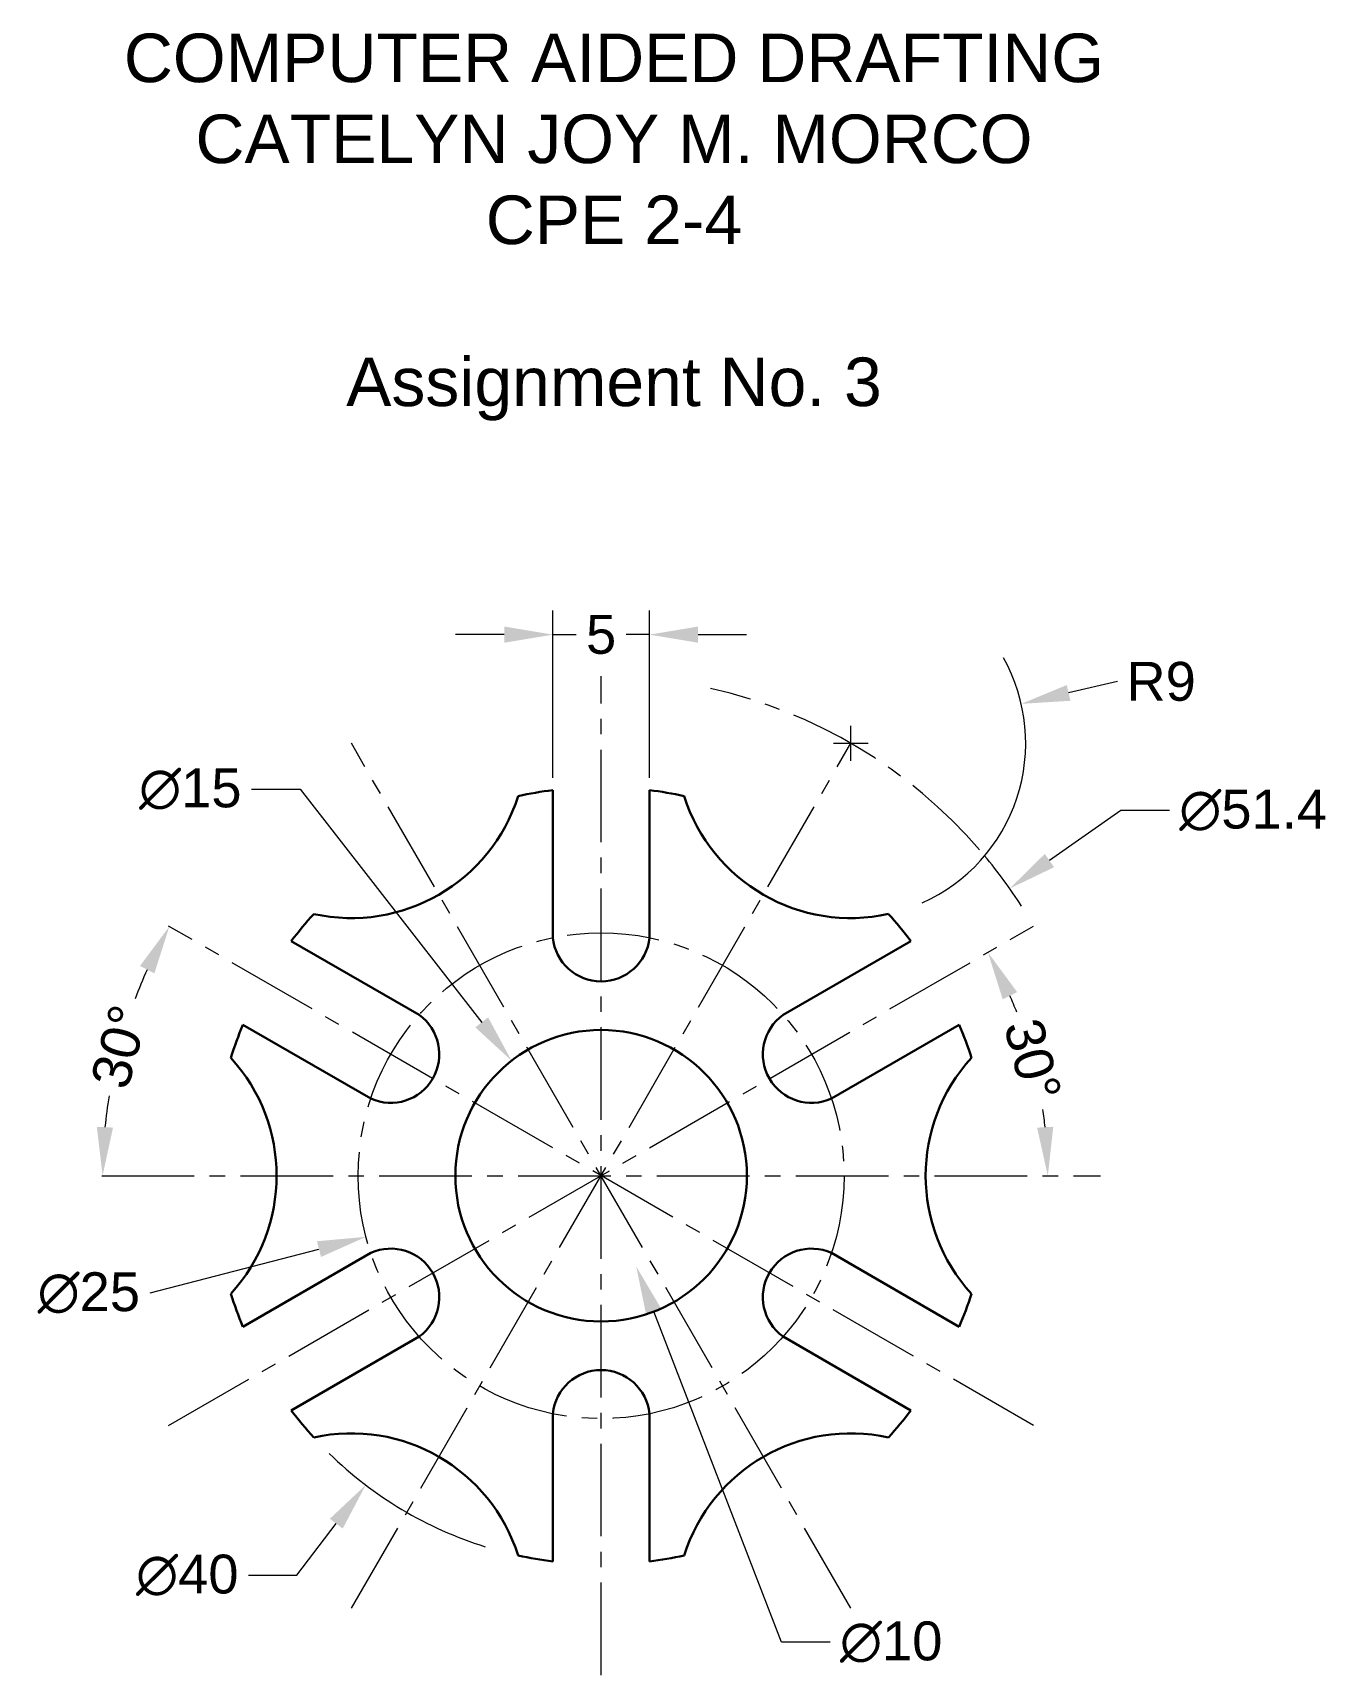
# Model space of a CAD drawing. Header units: millimetres. Extents: x -29.2 to 37.6, y -25.7 to 58.8.
import ezdxf

# ---------------------------------------------------------------- set-up
doc = ezdxf.new("R2010")
doc.units = ezdxf.units.MM
doc.linetypes.add('CENTER2', pattern=[28.575, 19.05, -3.175, 3.175, -3.175])
for name, color, linetype, lineweight in [('centerlines', 5, 'CENTER2', 13), ('dims', 3, 'Continuous', 13), ('Objectline', 7, 'Continuous', 30)]:
    doc.layers.add(name, color=color, linetype=linetype, lineweight=lineweight)
doc.styles.get("Standard").update_dxf_attribs({"font": 'arial.ttf'})
doc.dimstyles.new('Copy of ISO-25', dxfattribs={"dimtxt": 2, "dimasz": 2.5, "dimexe": 1.25, "dimexo": 0.625, "dimtad": 0, "dimdec": 1, "dimdsep": 46, "dimtxsty": 'Standard', "dimcen": 0, "dimadec": 0, "dimazin": 0, "dimtfac": 1, "dimtdec": 1, "dimtmove": 0, "dimatfit": 3, "dimfxl": 1, "dimlwd": 13, "dimlwe": 13, "dimarcsym": 0})
doc.dimstyles.new('Copy(2) of ISO-25', dxfattribs={"dimtxt": 2, "dimasz": 2.5, "dimexe": 1.25, "dimexo": 0.625, "dimtad": 0, "dimtih": 1, "dimtoh": 1, "dimdec": 1, "dimdsep": 46, "dimtxsty": 'Standard', "dimcen": 0, "dimadec": 0, "dimazin": 0, "dimtfac": 1, "dimtdec": 1, "dimtofl": 0, "dimtmove": 0, "dimatfit": 3, "dimfxl": 1, "dimlwd": 13, "dimlwe": 13, "dimarcsym": 0})
doc.dimstyles.new('Copy(3) of ISO-25', dxfattribs={"dimtxt": 2, "dimasz": 2.5, "dimexe": 1.25, "dimexo": 0.625, "dimtad": 0, "dimtih": 1, "dimtoh": 1, "dimdec": 1, "dimdsep": 46, "dimtxsty": 'Standard', "dimcen": 0, "dimadec": 0, "dimazin": 0, "dimtfac": 1, "dimtdec": 1, "dimtofl": 0, "dimtmove": 0, "dimatfit": 3, "dimfxl": 1, "dimlwd": 13, "dimlwe": 13, "dimarcsym": 0})

# ---------------------------------------------------------------- blocks, each defined once
blk = doc.blocks.new('*D0')
at = {"layer": 'Defpoints', "color": 0, "transparency": 16777216}
for p in [(22.257, 12.85), (22.637, 3.991), (-25.7, 0), (25.7, 0), (-22.257, -12.85)]:
    blk.add_point(p, dxfattribs=at)
at = {"layer": 'dims', "color": 0, "linetype": 'Continuous', "lineweight": 13, "transparency": 16777216}
for start, end in [(21.45996, 23.76531), (6.23469, 8.54004)]:
    blk.add_arc((0, 0), 22.986, start, end, dxfattribs=at)
at = {"layer": 'dims', "color": 0, "transparency": 16777216}
for points in [[(20.665, 9.075), (21.408, 9.452), (19.906, 11.493)], [(23.266, 2.519), (22.434, 2.474), (22.986, 0)]]:
    blk.add_solid(points, dxfattribs=at)
at = {"layer": 'dims', "color": 0, "transparency": 16777216, "insert": (22.203, 5.949), "char_height": 2, "attachment_point": 5, "rotation": 285}
blk.add_mtext('30°', dxfattribs=at)
blk = doc.blocks.new('*D1')
at = {"layer": 'Defpoints', "color": 0, "transparency": 16777216}
for p in [(-22.257, 12.85), (-24.107, 8.774), (25.7, 0), (-25.7, 0), (22.257, -12.85)]:
    blk.add_point(p, dxfattribs=at)
at = {"layer": 'dims', "color": 0, "linetype": 'Continuous', "lineweight": 13, "transparency": 16777216}
for start, end in [(155.58581, 159.21423), (170.78577, 174.41419)]:
    blk.add_arc((0, 0), 25.654, start, end, dxfattribs=at)
at = {"layer": 'dims', "color": 0, "transparency": 16777216}
for points in [[(-23.73, 10.794), (-22.989, 10.413), (-22.217, 12.827)], [(-25.116, 2.477), (-25.948, 2.517), (-25.654, 0)]]:
    blk.add_solid(points, dxfattribs=at)
at = {"layer": 'dims', "color": 0, "transparency": 16777216, "insert": (-24.779, 6.64), "char_height": 2, "attachment_point": 5, "rotation": 75}
blk.add_mtext('30°', dxfattribs=at)
blk = doc.blocks.new('*D2')
at = {"layer": 'Defpoints', "color": 0, "transparency": 16777216}
for p in [(2.487, 27.845), (-2.487, 19.845), (2.487, 19.845)]:
    blk.add_point(p, dxfattribs=at)
at = {"layer": 'dims', "color": 0, "linetype": 'Continuous', "lineweight": 13, "transparency": 16777216}
for p, q in [((-2.487, 20.47), (-2.487, 29.095)), ((2.487, 20.47), (2.487, 29.095)), ((-4.987, 27.845), (-7.487, 27.845)), ((-2.487, 27.845), (-1.288, 27.845)), ((2.487, 27.845), (1.288, 27.845)), ((4.987, 27.845), (7.487, 27.845))]:
    blk.add_line(p, q, dxfattribs=at)
at = {"layer": 'dims', "color": 0, "transparency": 16777216}
for points in [[(-4.987, 28.262), (-4.987, 27.428), (-2.487, 27.845)], [(4.987, 28.262), (4.987, 27.428), (2.487, 27.845)]]:
    blk.add_solid(points, dxfattribs=at)
at = {"layer": 'dims', "color": 0, "transparency": 16777216, "insert": (0, 27.845), "char_height": 2, "attachment_point": 5}
blk.add_mtext('5', dxfattribs=at)
blk = doc.blocks.new('*D3')
at = {"layer": 'Defpoints', "color": 0, "transparency": 16777216}
for p in [(-4.607, 5.918), (4.607, -5.918)]:
    blk.add_point(p, dxfattribs=at)
at = {"layer": 'dims', "color": 0, "linetype": 'Continuous', "lineweight": 13, "transparency": 16777216}
for p, q in [((-17.986, 19.892), (-15.486, 19.892)), ((-15.486, 19.892), (-6.143, 7.891))]:
    blk.add_line(p, q, dxfattribs=at)
at = {"layer": 'dims', "color": 0, "transparency": 16777216}
blk.add_solid([(-5.814, 8.147), (-6.472, 7.635), (-4.607, 5.918)], dxfattribs=at)
at = {"layer": 'dims', "color": 0, "transparency": 16777216, "insert": (-21.139, 19.892), "char_height": 2, "attachment_point": 5}
blk.add_mtext('∅15', dxfattribs=at)
blk = doc.blocks.new('*D4')
at = {"layer": 'Defpoints', "color": 0, "transparency": 16777216}
for p in [(12.098, 3.145), (-12.098, -3.145)]:
    blk.add_point(p, dxfattribs=at)
at = {"layer": 'dims', "color": 0, "linetype": 'Continuous', "lineweight": 13, "transparency": 16777216}
blk.add_line((-23.21, -6.034), (-14.517, -3.774), dxfattribs=at)
at = {"layer": 'dims', "color": 0, "transparency": 16777216}
blk.add_solid([(-14.622, -3.371), (-14.413, -4.177), (-12.098, -3.145)], dxfattribs=at)
at = {"layer": 'dims', "color": 0, "transparency": 16777216, "insert": (-26.363, -6.034), "char_height": 2, "attachment_point": 5}
blk.add_mtext('∅25', dxfattribs=at)
blk = doc.blocks.new('*D5')
at = {"layer": 'Defpoints', "color": 0, "transparency": 16777216}
for p in [(21.619, 24.283), (12.85, 22.257)]:
    blk.add_point(p, dxfattribs=at)
at = {"layer": 'dims', "color": 0, "linetype": 'Continuous', "lineweight": 13, "transparency": 16777216}
blk.add_line((26.577, 25.429), (24.055, 24.846), dxfattribs=at)
at = {"layer": 'dims', "color": 0, "transparency": 16777216}
blk.add_solid([(23.961, 25.252), (24.148, 24.44), (21.619, 24.283)], dxfattribs=at)
at = {"layer": 'dims', "color": 0, "transparency": 16777216, "insert": (28.816, 25.429), "char_height": 2, "attachment_point": 5}
blk.add_mtext('R9', dxfattribs=at)
blk = doc.blocks.new('*D6')
at = {"layer": 'Defpoints', "color": 0, "transparency": 16777216}
for p in [(21.025, 14.78), (-21.025, -14.78)]:
    blk.add_point(p, dxfattribs=at)
at = {"layer": 'dims', "color": 0, "linetype": 'Continuous', "lineweight": 13, "transparency": 16777216}
for p, q in [((26.745, 18.801), (23.07, 16.218)), ((29.245, 18.801), (26.745, 18.801))]:
    blk.add_line(p, q, dxfattribs=at)
at = {"layer": 'dims', "color": 0, "transparency": 16777216}
blk.add_solid([(22.83, 16.559), (23.31, 15.877), (21.025, 14.78)], dxfattribs=at)
at = {"layer": 'dims', "color": 0, "transparency": 16777216, "insert": (33.551, 18.801), "char_height": 2, "attachment_point": 5}
blk.add_mtext('∅51.4', dxfattribs=at)
blk = doc.blocks.new('*D7')
at = {"layer": 'Defpoints', "color": 0, "transparency": 16777216}
for p in [(12.113, 15.914), (-12.113, -15.914)]:
    blk.add_point(p, dxfattribs=at)
at = {"layer": 'dims', "color": 0, "linetype": 'Continuous', "lineweight": 13, "transparency": 16777216}
for p, q in [((-15.651, -20.563), (-13.628, -17.904)), ((-18.151, -20.563), (-15.651, -20.563))]:
    blk.add_line(p, q, dxfattribs=at)
at = {"layer": 'dims', "color": 0, "transparency": 16777216}
blk.add_solid([(-13.959, -17.651), (-13.296, -18.156), (-12.113, -15.914)], dxfattribs=at)
at = {"layer": 'dims', "color": 0, "transparency": 16777216, "insert": (-21.294, -20.563), "char_height": 2, "attachment_point": 5}
blk.add_mtext('∅40', dxfattribs=at)
blk = doc.blocks.new('*D8')
at = {"layer": 'Defpoints', "color": 0, "transparency": 16777216}
for p in [(-1.804, 4.663), (1.804, -4.663)]:
    blk.add_point(p, dxfattribs=at)
at = {"layer": 'dims', "color": 0, "linetype": 'Continuous', "lineweight": 13, "transparency": 16777216}
for p, q in [((9.284, -24.003), (2.706, -6.995)), ((11.784, -24.003), (9.284, -24.003))]:
    blk.add_line(p, q, dxfattribs=at)
at = {"layer": 'dims', "color": 0, "transparency": 16777216}
blk.add_solid([(3.094, -6.845), (2.317, -7.145), (1.804, -4.663)], dxfattribs=at)
at = {"layer": 'dims', "color": 0, "transparency": 16777216, "insert": (14.926, -24.003), "char_height": 2, "attachment_point": 5}
blk.add_mtext('∅10', dxfattribs=at)
blk = doc.blocks.new('*U9')
at = {"layer": 'Objectline'}
blk.add_arc((0, 1.375), 2.5, 185.73917, 354.26083, dxfattribs=at)
blk = doc.blocks.new('*U10')
at = {"layer": 'dims', "color": 0, "linetype": 'ByBlock', "lineweight": -2, "transparency": 16777216}
blk.add_blockref('*U9', (0, 11.125), dxfattribs=at)
for p, rotation in [((-9.635, 5.562), 59.99999999999999), ((9.635, 5.562), 299.9999999999999), ((-9.635, -5.563), 120), ((9.635, -5.563), 240), ((0, -11.125), 180)]:
    blk.add_blockref('*U9', p, dxfattribs=dict(at, rotation=rotation))

msp = doc.modelspace()

# ---------------------------------------------------------------- linework, layer by layer
at = {"layer": 'centerlines', "ltscale": 0.25}
for p, q in [((0, -25.7), (0, 25.7)), ((-12.85, -22.257), (12.85, 22.257)), ((12.85, -22.257), (-12.85, 22.257)), ((-22.257, -12.85), (22.257, 12.85)), ((22.257, -12.85), (-22.257, 12.85)), ((-25.7, 0), (25.7, 0))]:
    msp.add_line(p, q, dxfattribs=at)
at = {"layer": 'centerlines'}
msp.add_line((0, 0), (0, 0), dxfattribs=at)
msp.add_line((0, 0), (0, 0), dxfattribs=at)
msp.add_line((0, 0), (0, 0), dxfattribs=at)
at = {"layer": 'centerlines', "ltscale": 0.25}
msp.add_circle((0, 0), 12.5, dxfattribs=at)
msp.add_arc((0, 0), 25.7, 40.75443, 77.34036, dxfattribs=at)
at = {"layer": 'dims', "linetype": 'Continuous'}
for p, q in [((12.85, 21.357), (12.85, 23.157)), ((11.95, 22.257), (13.75, 22.257))]:
    msp.add_line(p, q, dxfattribs=at)
at = {"layer": 'dims'}
for centre, radius, start, end in [((12.85, 22.257), 9, 294.09808, 29.26643), ((0, 0), 20, 225.62041, 252.64571)]:
    msp.add_arc(centre, radius, start, end, dxfattribs=at)
at = {"layer": 'dims', "ltscale": 0.1}
msp.add_arc((0, 0), 25.7, 32.65511, 39.83136, dxfattribs=at)
at = {"layer": 'Objectline'}
for p, q in [((-2.487, 12.25), (-2.487, 19.845)), ((2.487, 12.25), (2.487, 19.845)), ((-9.365, 8.279), (-15.942, 12.077)), ((9.365, 8.279), (15.942, 12.077)), ((-11.853, 3.971), (-18.43, 7.768)), ((11.853, 3.971), (18.43, 7.768)), ((-11.853, -3.971), (-18.43, -7.768)), ((11.853, -3.971), (18.43, -7.768)), ((-9.365, -8.279), (-15.942, -12.077)), ((9.365, -8.279), (15.942, -12.077)), ((-2.487, -12.25), (-2.487, -19.845)), ((2.487, -12.25), (2.487, -19.845))]:
    msp.add_line(p, q, dxfattribs=at)
msp.add_circle((0, 0), 7.5, dxfattribs=at)
for centre, radius, start, end in [((-12.85, 22.257), 9, 257.57807, 342.42193), ((0, 0), 20, 97.14457, 102.32825), ((0, 0), 20, 77.67175, 82.85543), ((12.85, 22.257), 9, 197.57807, 282.4713), ((0, 0), 20, 137.67175, 142.85543), ((0, 0), 20, 37.14457, 42.32825), ((0, 0), 20, 157.14457, 162.32825), ((0, 0), 20, 17.67175, 22.85543), ((-25.7, 0), 9, 317.57807, 42.42193), ((25.7, 0), 9, 137.57807, 222.42193), ((0, 0), 20, 197.67175, 202.85543), ((0, 0), 20, 337.14457, 342.32825), ((0, 0), 20, 217.14457, 222.32825), ((0, 0), 20, 317.67175, 322.85543), ((-12.85, -22.257), 9, 17.57807, 102.42193), ((12.85, -22.257), 9, 77.57807, 162.42193), ((0, 0), 20, 257.67175, 262.85543), ((0, 0), 20, 277.14457, 282.32825)]:
    msp.add_arc(centre, radius, start, end, dxfattribs=at)

# ---------------------------------------------------------------- block references
at = {"layer": 'dims'}
msp.add_blockref('*U10', (0, 0), dxfattribs=at)

# ---------------------------------------------------------------- texts
at = {"layer": 'Objectline', "insert": (-30.119, 58.775), "char_height": 2.5, "attachment_point": 1}
msp.add_mtext_dynamic_manual_height_columns('\\pxqc;COMPUTER AIDED DRAFTING\\PCATELYN JOY M. MORCO\\PCPE 2-4\\P\\PAssignment No. 3', width=61.56216, gutter_width=12.5, heights=[0], dxfattribs=at)

# ---------------------------------------------------------------- dimensions: what is measured, and where the dimension line sits
at = {"layer": 'dims'}
dim = msp.add_linear_dim(base=(2.487, 27.845), p1=(-2.487, 19.845), p2=(2.487, 19.845), angle=180, dimstyle='Copy of ISO-25', dxfattribs=at)
dim.commit()
dim.dimension.update_dxf_attribs({"geometry": '*D2', "text_midpoint": (0, 27.845)})
dim = msp.add_radius_dim(center=(12.85, 22.257), mpoint=(21.619, 24.283), dimstyle='Copy(3) of ISO-25', dxfattribs=at)
dim.commit()
dim.dimension.update_dxf_attribs({"geometry": '*D5', "text_midpoint": (26.577, 25.429), "dimtype": 164})
for p1, p2, dimstyle, picture, middle in [((4.607, -5.918), (-4.607, 5.918), 'Copy(3) of ISO-25', '*D3', (-21.139, 19.892)), ((-21.025, -14.78), (21.025, 14.78), 'Copy(2) of ISO-25', '*D6', (33.551, 18.801)), ((12.113, 15.914), (-12.113, -15.914), 'Copy(3) of ISO-25', '*D7', (-21.294, -20.563)), ((-1.804, 4.663), (1.804, -4.663), 'Copy(3) of ISO-25', '*D8', (14.926, -24.003)), ((12.098, 3.145), (-12.098, -3.145), 'Copy(3) of ISO-25', '*D4', (-23.21, -6.034))]:
    dim = msp.add_diameter_dim_2p(p1=p1, p2=p2, dimstyle=dimstyle, dxfattribs=at)
    dim.commit()
    dim.dimension.update_dxf_attribs({"geometry": picture, "text_midpoint": middle, "dimtype": 163})
for base, line1, line2, picture, middle in [((-24.107, 8.774), ((22.257, -12.85), (-22.257, 12.85)), ((-25.7, 0), (25.7, 0)), '*D1', (-24.779, 6.64)), ((22.637, 3.991), ((-25.7, 0), (25.7, 0)), ((-22.257, -12.85), (22.257, 12.85)), '*D0', (22.203, 5.949))]:
    dim = msp.add_angular_dim_2l(base=base, line1=line1, line2=line2, dimstyle='Copy of ISO-25', dxfattribs=at)
    dim.commit()
    dim.dimension.update_dxf_attribs({"geometry": picture, "text_midpoint": middle})

doc.saveas('drawing.dxf')
